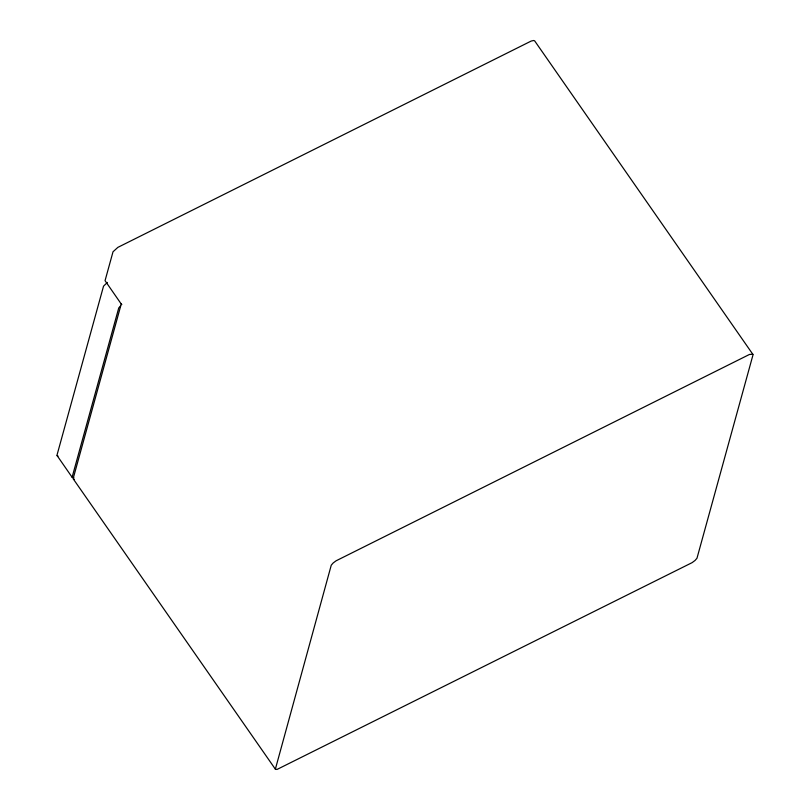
<?xml version="1.0" encoding="UTF-8"?>
<svg xmlns="http://www.w3.org/2000/svg" width="810" height="810" viewBox="0 0 810 810"><rect width="100%" height="100%" fill="white"/><g stroke="black" fill="none" stroke-linecap="round" stroke-linejoin="round"><path stroke-width="1.21" d="M120.649 305.755L118.736 307.982L72.13 477.181L73.943 477.849M107.365 282.437L103.538 286.163L56.933 455.362L72.313 477.546M58.047 456.07L57.125 455.736M74.257 479.348L73.143 478.629L121.257 303.932L121.824 304.54M73.325 479.004L275.359 769.156L276.99 769.46L692.125 562.636L695.061 560.449L696.985 558.222L753.067 354.638L534.64 40.844L533.719 40.5L531.228 41.037L117.875 247.364L113.015 251.778L105.057 280.665L121.449 304.307M752.875 354.264L749.463 354.456L336.109 560.793L333.173 562.97L331.25 565.198L275.359 769.156"/></g></svg>
